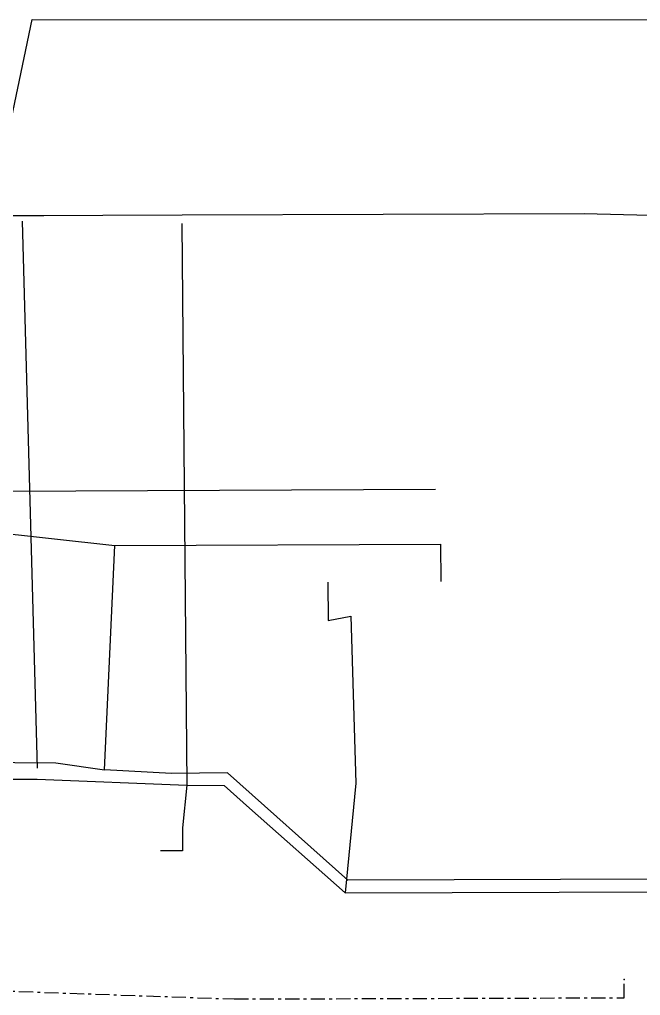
# Model space of a CAD drawing. Header units: metres. Extents: x -529 to 260, y -315 to 217.
# Drawn here: x 195.74 to 219.95, y 93.06 to 131.1 of the extents above; entities that cross this region are included whole.
import ezdxf

# ---------------------------------------------------------------- set-up
doc = ezdxf.new("R2010")
doc.units = ezdxf.units.M
doc.linetypes.add('DISUSED', pattern=[0.9943, 0.55, -0.1666, 0.1111, -0.1666])
for name, color, linetype, true_color in [('KL0004_DAT_Kabelbed', 7, 'Continuous', 0x00ff00), ('KL0004_DAT_Mantelbuis', 7, 'Continuous', 0x00ff00), ('KL0004_DAT_Telecommunicatiekabel', 7, 'Continuous', 0x00ff00), ('KL0004_ELS_Elektriciteitskabel', 7, 'Continuous', 0x960000), ('KL0004_ELS_Kabelbed', 7, 'Continuous', 0x960000), ('KL0004_ELS_Mantelbuis', 7, 'Continuous', 0x960000), ('KL0004_EMS_Elektriciteitskabel', 7, 'Continuous', 0xc80000), ('KL0004_EMS_Kabelbed', 7, 'Continuous', 0xc80000), ('KL0004_EMS_Mantelbuis', 7, 'Continuous', 0xc80000), ('KL0004_GLD_Kabelbed', 7, 'Continuous', 0xffaf3c), ('KL0004_GLD_Mantelbuis', 7, 'Continuous', 0xffaf3c), ('KL0004_GLD_OlieGasChemicalienPijpleiding', 7, 'Continuous', 0xffaf3c), ('KL0004_OVG_Kabelbed', 7, 'Continuous', 0x6f5c10), ('KL0004_OVG_Mantelbuis', 7, 'Continuous', 0x6f5c10), ('KL0004_OVG_Overig', 7, 'Continuous', 0x6f5c10), ('KL1031_ELS_Appurtenance', 7, 'Continuous', 0x960000), ('KL1031_ELS_Elektriciteitskabel', 7, 'Continuous', 0x960000), ('KL1051_DAT_Kabelbed', 7, 'Continuous', 0x00ff00)]:
    doc.layers.add(name, color=color, linetype=linetype, true_color=true_color)

msp = doc.modelspace()

# ---------------------------------------------------------------- linework, layer by layer
at = {"layer": 'KL0004_DAT_Kabelbed', "linetype": 'CONTINUOUS'}
for points in [[(195.848, 123.455), (196.429, 123.46), (196.689, 123.461), (198.986, 123.478), (202.081, 123.488)], [(202.081, 123.488), (217.759, 123.541), (223.904, 123.386), (224.371, 123.374)], [(195.85, 123.238), (196.424, 101.917)], [(194.977, 101.483), (196.427, 101.486)], [(196.427, 101.486), (202.269, 101.248)], [(202.269, 101.248), (203.722, 101.237), (204.711, 100.36)], [(204.711, 100.36), (208.437, 97.057)], [(208.437, 97.057), (229.288, 97.12), (231.089, 97.441)]]:
    msp.add_lwpolyline(points, dxfattribs=at)
at = {"layer": 'KL0004_DAT_Mantelbuis', "linetype": 'CONTINUOUS'}
for points in [[(195.848, 123.455), (196.429, 123.46), (196.689, 123.461), (198.986, 123.478), (202.081, 123.488)], [(202.081, 123.488), (217.759, 123.541), (223.904, 123.386), (224.371, 123.374)], [(195.85, 123.238), (196.424, 101.917)], [(194.977, 101.483), (196.427, 101.486)], [(196.427, 101.486), (202.269, 101.248)], [(202.269, 101.248), (203.722, 101.237), (204.711, 100.36)], [(204.711, 100.36), (208.437, 97.057)], [(208.437, 97.057), (229.288, 97.12), (231.089, 97.441)]]:
    msp.add_lwpolyline(points, dxfattribs=at)
at = {"layer": 'KL0004_DAT_Telecommunicatiekabel', "linetype": 'CONTINUOUS'}
for points in [[(195.848, 123.455), (196.429, 123.46), (196.689, 123.461), (198.986, 123.478), (202.081, 123.488)], [(195.848, 123.455), (196.429, 123.46), (196.689, 123.461), (198.986, 123.478), (202.081, 123.488)], [(195.848, 123.455), (196.429, 123.46), (196.689, 123.461), (198.986, 123.478), (202.081, 123.488)], [(195.848, 123.455), (196.429, 123.46), (196.689, 123.461), (198.986, 123.478), (202.081, 123.488)], [(195.848, 123.455), (196.429, 123.46), (196.689, 123.461), (198.986, 123.478), (202.081, 123.488)], [(195.848, 123.455), (196.429, 123.46), (196.689, 123.461), (198.986, 123.478), (202.081, 123.488)], [(202.081, 123.488), (217.759, 123.541), (223.904, 123.386), (224.371, 123.374)], [(202.081, 123.488), (217.759, 123.541), (223.904, 123.386), (224.371, 123.374)], [(202.081, 123.488), (217.759, 123.541), (223.904, 123.386), (224.371, 123.374)], [(202.081, 123.488), (217.759, 123.541), (223.904, 123.386), (224.371, 123.374)], [(202.081, 123.488), (217.759, 123.541), (223.904, 123.386), (224.371, 123.374)], [(202.081, 123.488), (217.759, 123.541), (223.904, 123.386), (224.371, 123.374)], [(195.85, 123.238), (196.424, 101.917)], [(195.85, 123.238), (196.424, 101.917)], [(195.85, 123.238), (196.424, 101.917)], [(195.85, 123.238), (196.424, 101.917)], [(195.85, 123.238), (196.424, 101.917)], [(195.85, 123.238), (196.424, 101.917)], [(194.977, 101.483), (196.427, 101.486)], [(194.977, 101.483), (196.427, 101.486)], [(194.977, 101.483), (196.427, 101.486)], [(194.977, 101.483), (196.427, 101.486)], [(194.977, 101.483), (196.427, 101.486)], [(194.977, 101.483), (196.427, 101.486)], [(194.977, 101.483), (196.427, 101.486)], [(194.977, 101.483), (196.427, 101.486)], [(194.977, 101.483), (196.427, 101.486)], [(194.977, 101.483), (196.427, 101.486)], [(194.977, 101.483), (196.427, 101.486)], [(194.977, 101.483), (196.427, 101.486)], [(194.977, 101.483), (196.427, 101.486)], [(194.977, 101.483), (196.427, 101.486)], [(194.977, 101.483), (196.427, 101.486)], [(194.977, 101.483), (196.427, 101.486)], [(194.977, 101.483), (196.427, 101.486)], [(194.977, 101.483), (196.427, 101.486)], [(196.427, 101.486), (202.269, 101.248)], [(196.427, 101.486), (202.269, 101.248)], [(196.427, 101.486), (202.269, 101.248)], [(196.427, 101.486), (202.269, 101.248)], [(196.427, 101.486), (202.269, 101.248)], [(196.427, 101.486), (202.269, 101.248)], [(196.427, 101.486), (202.269, 101.248)], [(196.427, 101.486), (202.269, 101.248)], [(196.427, 101.486), (202.269, 101.248)], [(196.427, 101.486), (202.269, 101.248)], [(196.427, 101.486), (202.269, 101.248)], [(196.427, 101.486), (202.269, 101.248)], [(202.269, 101.248), (203.722, 101.237), (204.711, 100.36)], [(202.269, 101.248), (203.722, 101.237), (204.711, 100.36)], [(202.269, 101.248), (203.722, 101.237), (204.711, 100.36)], [(202.269, 101.248), (203.722, 101.237), (204.711, 100.36)], [(202.269, 101.248), (203.722, 101.237), (204.711, 100.36)], [(202.269, 101.248), (203.722, 101.237), (204.711, 100.36)], [(202.269, 101.248), (203.722, 101.237), (204.711, 100.36)], [(202.269, 101.248), (203.722, 101.237), (204.711, 100.36)], [(202.269, 101.248), (203.722, 101.237), (204.711, 100.36)], [(202.269, 101.248), (203.722, 101.237), (204.711, 100.36)], [(202.269, 101.248), (203.722, 101.237), (204.711, 100.36)], [(202.269, 101.248), (203.722, 101.237), (204.711, 100.36)], [(204.711, 100.36), (208.437, 97.057)], [(204.711, 100.36), (208.437, 97.057)], [(204.711, 100.36), (208.437, 97.057)], [(204.711, 100.36), (208.437, 97.057)], [(204.711, 100.36), (208.437, 97.057)], [(204.711, 100.36), (208.437, 97.057)], [(204.711, 100.36), (208.437, 97.057)], [(204.711, 100.36), (208.437, 97.057)], [(204.711, 100.36), (208.437, 97.057)], [(204.711, 100.36), (208.437, 97.057)], [(208.437, 97.057), (229.288, 97.12), (231.089, 97.441)], [(208.437, 97.057), (229.288, 97.12), (231.089, 97.441)], [(208.437, 97.057), (229.288, 97.12), (231.089, 97.441)], [(208.437, 97.057), (229.288, 97.12), (231.089, 97.441)], [(208.437, 97.057), (229.288, 97.12), (231.089, 97.441)], [(208.437, 97.057), (229.288, 97.12), (231.089, 97.441)], [(208.437, 97.057), (229.288, 97.12), (231.089, 97.441)], [(208.437, 97.057), (229.288, 97.12), (231.089, 97.441)], [(208.437, 97.057), (229.288, 97.12), (231.089, 97.441)], [(208.437, 97.057), (229.288, 97.12), (231.089, 97.441)]]:
    msp.add_lwpolyline(points, dxfattribs=at)
at = {"layer": 'KL0004_ELS_Elektriciteitskabel', "linetype": 'CONTINUOUS'}
for points in [[(194.595, 123.457), (195.848, 123.455)], [(194.595, 123.457), (195.848, 123.455)], [(194.595, 123.457), (195.848, 123.455)], [(194.595, 123.457), (195.848, 123.455)], [(194.595, 123.457), (195.848, 123.455)], [(194.595, 123.457), (195.848, 123.455)], [(195.848, 123.455), (196.429, 123.46), (196.689, 123.461), (198.986, 123.478), (202.081, 123.488)], [(195.848, 123.455), (196.429, 123.46), (196.689, 123.461), (198.986, 123.478), (202.081, 123.488)], [(195.848, 123.455), (196.429, 123.46), (196.689, 123.461), (198.986, 123.478), (202.081, 123.488)], [(195.848, 123.455), (196.429, 123.46), (196.689, 123.461), (198.986, 123.478), (202.081, 123.488)], [(195.848, 123.455), (196.429, 123.46), (196.689, 123.461), (198.986, 123.478), (202.081, 123.488)], [(195.848, 123.455), (196.429, 123.46), (196.689, 123.461), (198.986, 123.478), (202.081, 123.488)], [(195.848, 123.455), (196.429, 123.46), (196.689, 123.461), (198.986, 123.478), (202.081, 123.488)], [(195.848, 123.455), (196.429, 123.46), (196.689, 123.461), (198.986, 123.478), (202.081, 123.488)], [(195.848, 123.455), (196.429, 123.46), (196.689, 123.461), (198.986, 123.478), (202.081, 123.488)], [(195.848, 123.455), (196.429, 123.46), (196.689, 123.461), (198.986, 123.478), (202.081, 123.488)], [(195.848, 123.455), (196.429, 123.46), (196.689, 123.461), (198.986, 123.478), (202.081, 123.488)], [(195.848, 123.455), (196.429, 123.46), (196.689, 123.461), (198.986, 123.478), (202.081, 123.488)], [(195.848, 123.455), (196.429, 123.46), (196.689, 123.461), (198.986, 123.478), (202.081, 123.488)], [(195.848, 123.455), (196.429, 123.46), (196.689, 123.461), (198.986, 123.478), (202.081, 123.488)], [(195.848, 123.455), (196.429, 123.46), (196.689, 123.461), (198.986, 123.478), (202.081, 123.488)], [(195.848, 123.455), (196.429, 123.46), (196.689, 123.461), (198.986, 123.478), (202.081, 123.488)], [(195.848, 123.455), (196.429, 123.46), (196.689, 123.461), (198.986, 123.478), (202.081, 123.488)], [(195.848, 123.455), (196.429, 123.46), (196.689, 123.461), (198.986, 123.478), (202.081, 123.488)], [(195.848, 123.455), (196.429, 123.46), (196.689, 123.461), (198.986, 123.478), (202.081, 123.488)], [(195.848, 123.455), (196.429, 123.46), (196.689, 123.461), (198.986, 123.478), (202.081, 123.488)], [(195.848, 123.455), (196.429, 123.46), (196.689, 123.461), (198.986, 123.478), (202.081, 123.488)], [(195.848, 123.455), (196.429, 123.46), (196.689, 123.461), (198.986, 123.478), (202.081, 123.488)], [(195.848, 123.455), (196.429, 123.46), (196.689, 123.461), (198.986, 123.478), (202.081, 123.488)], [(195.848, 123.455), (196.429, 123.46), (196.689, 123.461), (198.986, 123.478), (202.081, 123.488)], [(195.848, 123.455), (196.429, 123.46), (196.689, 123.461), (198.986, 123.478), (202.081, 123.488)], [(195.848, 123.455), (196.429, 123.46), (196.689, 123.461), (198.986, 123.478), (202.081, 123.488)], [(195.848, 123.455), (196.429, 123.46), (196.689, 123.461), (198.986, 123.478), (202.081, 123.488)], [(195.848, 123.455), (196.429, 123.46), (196.689, 123.461), (198.986, 123.478), (202.081, 123.488)], [(195.848, 123.455), (196.429, 123.46), (196.689, 123.461), (198.986, 123.478), (202.081, 123.488)], [(195.848, 123.455), (196.429, 123.46), (196.689, 123.461), (198.986, 123.478), (202.081, 123.488)], [(195.848, 123.455), (196.429, 123.46), (196.689, 123.461), (198.986, 123.478), (202.081, 123.488)], [(195.848, 123.455), (196.429, 123.46), (196.689, 123.461), (198.986, 123.478), (202.081, 123.488)], [(195.848, 123.455), (196.429, 123.46), (196.689, 123.461), (198.986, 123.478), (202.081, 123.488)], [(195.848, 123.455), (196.429, 123.46), (196.689, 123.461), (198.986, 123.478), (202.081, 123.488)], [(195.848, 123.455), (196.429, 123.46), (196.689, 123.461), (198.986, 123.478), (202.081, 123.488)], [(195.848, 123.455), (196.429, 123.46), (196.689, 123.461), (198.986, 123.478), (202.081, 123.488)], [(195.848, 123.455), (196.429, 123.46), (196.689, 123.461), (198.986, 123.478), (202.081, 123.488)], [(195.848, 123.455), (196.429, 123.46), (196.689, 123.461), (198.986, 123.478), (202.081, 123.488)], [(195.848, 123.455), (196.429, 123.46), (196.689, 123.461), (198.986, 123.478), (202.081, 123.488)], [(195.848, 123.455), (196.429, 123.46), (196.689, 123.461), (198.986, 123.478), (202.081, 123.488)], [(195.848, 123.455), (196.429, 123.46), (196.689, 123.461), (198.986, 123.478), (202.081, 123.488)], [(195.848, 123.455), (196.429, 123.46), (196.689, 123.461), (198.986, 123.478), (202.081, 123.488)], [(195.848, 123.455), (196.429, 123.46), (196.689, 123.461), (198.986, 123.478), (202.081, 123.488)], [(195.848, 123.455), (196.429, 123.46), (196.689, 123.461), (198.986, 123.478), (202.081, 123.488)], [(195.848, 123.455), (196.429, 123.46), (196.689, 123.461), (198.986, 123.478), (202.081, 123.488)], [(195.848, 123.455), (196.429, 123.46), (196.689, 123.461), (198.986, 123.478), (202.081, 123.488)], [(195.848, 123.455), (196.429, 123.46), (196.689, 123.461), (198.986, 123.478), (202.081, 123.488)], [(195.848, 123.455), (196.429, 123.46), (196.689, 123.461), (198.986, 123.478), (202.081, 123.488)], [(195.848, 123.455), (196.429, 123.46), (196.689, 123.461), (198.986, 123.478), (202.081, 123.488)], [(195.848, 123.455), (196.429, 123.46), (196.689, 123.461), (198.986, 123.478), (202.081, 123.488)], [(202.081, 123.488), (217.759, 123.541), (223.904, 123.386), (224.371, 123.374)], [(202.081, 123.488), (217.759, 123.541), (223.904, 123.386), (224.371, 123.374)], [(202.081, 123.488), (217.759, 123.541), (223.904, 123.386), (224.371, 123.374)], [(202.081, 123.488), (217.759, 123.541), (223.904, 123.386), (224.371, 123.374)], [(202.081, 123.488), (217.759, 123.541), (223.904, 123.386), (224.371, 123.374)], [(202.081, 123.488), (217.759, 123.541), (223.904, 123.386), (224.371, 123.374)], [(202.081, 123.488), (217.759, 123.541), (223.904, 123.386), (224.371, 123.374)], [(202.081, 123.488), (217.759, 123.541), (223.904, 123.386), (224.371, 123.374)], [(202.081, 123.488), (217.759, 123.541), (223.904, 123.386), (224.371, 123.374)], [(202.081, 123.488), (217.759, 123.541), (223.904, 123.386), (224.371, 123.374)], [(202.081, 123.488), (217.759, 123.541), (223.904, 123.386), (224.371, 123.374)], [(202.081, 123.488), (217.759, 123.541), (223.904, 123.386), (224.371, 123.374)], [(202.081, 123.488), (217.759, 123.541), (223.904, 123.386), (224.371, 123.374)], [(202.081, 123.488), (217.759, 123.541), (223.904, 123.386), (224.371, 123.374)], [(202.081, 123.488), (217.759, 123.541), (223.904, 123.386), (224.371, 123.374)], [(202.081, 123.488), (217.759, 123.541), (223.904, 123.386), (224.371, 123.374)], [(202.081, 123.488), (217.759, 123.541), (223.904, 123.386), (224.371, 123.374)], [(202.081, 123.488), (217.759, 123.541), (223.904, 123.386), (224.371, 123.374)], [(202.081, 123.488), (217.759, 123.541), (223.904, 123.386), (224.371, 123.374)], [(202.081, 123.488), (217.759, 123.541), (223.904, 123.386), (224.371, 123.374)], [(202.081, 123.488), (217.759, 123.541), (223.904, 123.386), (224.371, 123.374)], [(202.081, 123.488), (217.759, 123.541), (223.904, 123.386), (224.371, 123.374)], [(202.081, 123.488), (217.759, 123.541), (223.904, 123.386), (224.371, 123.374)], [(202.081, 123.488), (217.759, 123.541), (223.904, 123.386), (224.371, 123.374)], [(202.081, 123.488), (217.759, 123.541), (223.904, 123.386), (224.371, 123.374)], [(202.081, 123.488), (217.759, 123.541), (223.904, 123.386), (224.371, 123.374)], [(202.081, 123.488), (217.759, 123.541), (223.904, 123.386), (224.371, 123.374)], [(202.081, 123.488), (217.759, 123.541), (223.904, 123.386), (224.371, 123.374)], [(202.081, 123.488), (217.759, 123.541), (223.904, 123.386), (224.371, 123.374)], [(202.081, 123.488), (217.759, 123.541), (223.904, 123.386), (224.371, 123.374)], [(202.081, 123.488), (217.759, 123.541), (223.904, 123.386), (224.371, 123.374)], [(202.081, 123.488), (217.759, 123.541), (223.904, 123.386), (224.371, 123.374)], [(202.081, 123.488), (217.759, 123.541), (223.904, 123.386), (224.371, 123.374)], [(202.081, 123.488), (217.759, 123.541), (223.904, 123.386), (224.371, 123.374)], [(202.081, 123.488), (217.759, 123.541), (223.904, 123.386), (224.371, 123.374)], [(202.081, 123.488), (217.759, 123.541), (223.904, 123.386), (224.371, 123.374)], [(202.081, 123.488), (217.759, 123.541), (223.904, 123.386), (224.371, 123.374)], [(202.081, 123.488), (217.759, 123.541), (223.904, 123.386), (224.371, 123.374)], [(202.081, 123.488), (217.759, 123.541), (223.904, 123.386), (224.371, 123.374)], [(202.081, 123.488), (217.759, 123.541), (223.904, 123.386), (224.371, 123.374)], [(202.081, 123.488), (217.759, 123.541), (223.904, 123.386), (224.371, 123.374)], [(202.081, 123.488), (217.759, 123.541), (223.904, 123.386), (224.371, 123.374)], [(202.081, 123.488), (217.759, 123.541), (223.904, 123.386), (224.371, 123.374)], [(202.081, 123.488), (217.759, 123.541), (223.904, 123.386), (224.371, 123.374)], [(202.081, 123.488), (217.759, 123.541), (223.904, 123.386), (224.371, 123.374)], [(202.081, 123.488), (217.759, 123.541), (223.904, 123.386), (224.371, 123.374)], [(202.081, 123.488), (217.759, 123.541), (223.904, 123.386), (224.371, 123.374)], [(202.081, 123.488), (217.759, 123.541), (223.904, 123.386), (224.371, 123.374)], [(202.081, 123.488), (217.759, 123.541), (223.904, 123.386), (224.371, 123.374)], [(202.081, 123.488), (217.759, 123.541), (223.904, 123.386), (224.371, 123.374)], [(195.85, 123.238), (196.424, 101.917)], [(195.85, 123.238), (196.424, 101.917)], [(195.85, 123.238), (196.424, 101.917)], [(195.85, 123.238), (196.424, 101.917)], [(195.85, 123.238), (196.424, 101.917)], [(195.85, 123.238), (196.424, 101.917)], [(195.85, 123.238), (196.424, 101.917)], [(195.85, 123.238), (196.424, 101.917)], [(195.85, 123.238), (196.424, 101.917)], [(195.85, 123.238), (196.424, 101.917)], [(195.85, 123.238), (196.424, 101.917)], [(195.85, 123.238), (196.424, 101.917)], [(195.85, 123.238), (196.424, 101.917)], [(195.85, 123.238), (196.424, 101.917)], [(195.85, 123.238), (196.424, 101.917)], [(195.85, 123.238), (196.424, 101.917)], [(195.85, 123.238), (196.424, 101.917)], [(195.85, 123.238), (196.424, 101.917)], [(195.85, 123.238), (196.424, 101.917)], [(195.85, 123.238), (196.424, 101.917)], [(195.85, 123.238), (196.424, 101.917)], [(195.85, 123.238), (196.424, 101.917)], [(195.85, 123.238), (196.424, 101.917)], [(195.85, 123.238), (196.424, 101.917)], [(195.85, 123.238), (196.424, 101.917)], [(195.85, 123.238), (196.424, 101.917)], [(195.85, 123.238), (196.424, 101.917)], [(195.85, 123.238), (196.424, 101.917)], [(195.85, 123.238), (196.424, 101.917)], [(195.85, 123.238), (196.424, 101.917)], [(195.85, 123.238), (196.424, 101.917)], [(195.85, 123.238), (196.424, 101.917)], [(195.85, 123.238), (196.424, 101.917)], [(195.85, 123.238), (196.424, 101.917)], [(195.85, 123.238), (196.424, 101.917)], [(195.85, 123.238), (196.424, 101.917)], [(195.85, 123.238), (196.424, 101.917)], [(195.85, 123.238), (196.424, 101.917)], [(195.85, 123.238), (196.424, 101.917)], [(195.85, 123.238), (196.424, 101.917)], [(195.85, 123.238), (196.424, 101.917)], [(195.85, 123.238), (196.424, 101.917)], [(195.85, 123.238), (196.424, 101.917)], [(195.85, 123.238), (196.424, 101.917)], [(186.73, 114.957), (186.75, 111.994), (199.458, 110.591)], [(186.73, 114.957), (186.75, 111.994), (199.458, 110.591)], [(186.73, 114.957), (186.75, 111.994), (199.458, 110.591)], [(186.73, 114.957), (186.75, 111.994), (199.458, 110.591)], [(199.049, 101.849), (199.458, 110.591)], [(199.049, 101.849), (199.458, 110.591)], [(199.049, 101.849), (199.458, 110.591)], [(199.049, 101.849), (199.458, 110.591)], [(199.458, 110.591), (212.159, 110.648), (212.165, 109.187)], [(199.458, 110.591), (212.159, 110.648), (212.165, 109.187)], [(199.458, 110.591), (212.159, 110.648), (212.165, 109.187)], [(199.458, 110.591), (212.159, 110.648), (212.165, 109.187)], [(207.762, 109.167), (207.771, 107.668), (208.666, 107.835)], [(207.762, 109.167), (207.771, 107.668), (208.666, 107.835)], [(207.762, 109.167), (207.771, 107.668), (208.666, 107.835)], [(207.762, 109.167), (207.771, 107.668), (208.666, 107.835)], [(208.666, 107.835), (208.851, 101.337)], [(208.666, 107.835), (208.851, 101.337)], [(208.666, 107.835), (208.851, 101.337)], [(208.666, 107.835), (208.851, 101.337)], [(208.666, 107.835), (208.851, 101.337)], [(208.666, 107.835), (208.851, 101.337)], [(208.666, 107.835), (208.851, 101.337)], [(208.666, 107.835), (208.851, 101.337)], [(189.18, 102.192), (197.152, 102.13)], [(189.18, 102.192), (197.152, 102.13)], [(189.18, 102.192), (197.152, 102.13)], [(189.18, 102.192), (197.152, 102.13)], [(197.152, 102.13), (199.049, 101.849)], [(197.152, 102.13), (199.049, 101.849)], [(229.285, 97.612), (208.539, 97.545), (203.849, 101.731), (201.673, 101.715), (199.049, 101.849)], [(229.285, 97.612), (208.539, 97.545), (203.849, 101.731), (201.673, 101.715), (199.049, 101.849)], [(194.977, 101.483), (196.427, 101.486)], [(194.977, 101.483), (196.427, 101.486)], [(194.977, 101.483), (196.427, 101.486)], [(194.977, 101.483), (196.427, 101.486)], [(194.977, 101.483), (196.427, 101.486)], [(194.977, 101.483), (196.427, 101.486)], [(194.977, 101.483), (196.427, 101.486)], [(194.977, 101.483), (196.427, 101.486)], [(194.977, 101.483), (196.427, 101.486)], [(194.977, 101.483), (196.427, 101.486)], [(194.977, 101.483), (196.427, 101.486)], [(194.977, 101.483), (196.427, 101.486)], [(194.977, 101.483), (196.427, 101.486)], [(194.977, 101.483), (196.427, 101.486)], [(194.977, 101.483), (196.427, 101.486)], [(194.977, 101.483), (196.427, 101.486)], [(194.977, 101.483), (196.427, 101.486)], [(194.977, 101.483), (196.427, 101.486)], [(194.977, 101.483), (196.427, 101.486)], [(194.977, 101.483), (196.427, 101.486)], [(194.977, 101.483), (196.427, 101.486)], [(194.977, 101.483), (196.427, 101.486)], [(194.977, 101.483), (196.427, 101.486)], [(194.977, 101.483), (196.427, 101.486)], [(194.977, 101.483), (196.427, 101.486)], [(194.977, 101.483), (196.427, 101.486)], [(194.977, 101.483), (196.427, 101.486)], [(194.977, 101.483), (196.427, 101.486)], [(194.977, 101.483), (196.427, 101.486)], [(194.977, 101.483), (196.427, 101.486)], [(194.977, 101.483), (196.427, 101.486)], [(194.977, 101.483), (196.427, 101.486)], [(194.977, 101.483), (196.427, 101.486)], [(194.977, 101.483), (196.427, 101.486)], [(194.977, 101.483), (196.427, 101.486)], [(194.977, 101.483), (196.427, 101.486)], [(194.977, 101.483), (196.427, 101.486)], [(194.977, 101.483), (196.427, 101.486)], [(194.977, 101.483), (196.427, 101.486)], [(194.977, 101.483), (196.427, 101.486)], [(194.977, 101.483), (196.427, 101.486)], [(194.977, 101.483), (196.427, 101.486)], [(194.977, 101.483), (196.427, 101.486)], [(194.977, 101.483), (196.427, 101.486)], [(194.977, 101.483), (196.427, 101.486)], [(194.977, 101.483), (196.427, 101.486)], [(194.977, 101.483), (196.427, 101.486)], [(194.977, 101.483), (196.427, 101.486)], [(194.977, 101.483), (196.427, 101.486)], [(194.977, 101.483), (196.427, 101.486)], [(194.977, 101.483), (196.427, 101.486)], [(194.977, 101.483), (196.427, 101.486)], [(194.977, 101.483), (196.427, 101.486)], [(194.977, 101.483), (196.427, 101.486)], [(194.977, 101.483), (196.427, 101.486)], [(194.977, 101.483), (196.427, 101.486)], [(194.977, 101.483), (196.427, 101.486)], [(194.977, 101.483), (196.427, 101.486)], [(194.977, 101.483), (196.427, 101.486)], [(194.977, 101.483), (196.427, 101.486)], [(194.977, 101.483), (196.427, 101.486)], [(194.977, 101.483), (196.427, 101.486)], [(194.977, 101.483), (196.427, 101.486)], [(194.977, 101.483), (196.427, 101.486)], [(194.977, 101.483), (196.427, 101.486)], [(194.977, 101.483), (196.427, 101.486)], [(194.977, 101.483), (196.427, 101.486)], [(194.977, 101.483), (196.427, 101.486)], [(194.977, 101.483), (196.427, 101.486)], [(194.977, 101.483), (196.427, 101.486)], [(194.977, 101.483), (196.427, 101.486)], [(194.977, 101.483), (196.427, 101.486)], [(194.977, 101.483), (196.427, 101.486)], [(194.977, 101.483), (196.427, 101.486)], [(194.977, 101.483), (196.427, 101.486)], [(194.977, 101.483), (196.427, 101.486)], [(194.977, 101.483), (196.427, 101.486)], [(194.977, 101.483), (196.427, 101.486)], [(194.977, 101.483), (196.427, 101.486)], [(194.977, 101.483), (196.427, 101.486)], [(194.977, 101.483), (196.427, 101.486)], [(194.977, 101.483), (196.427, 101.486)], [(194.977, 101.483), (196.427, 101.486)], [(194.977, 101.483), (196.427, 101.486)], [(194.977, 101.483), (196.427, 101.486)], [(194.977, 101.483), (196.427, 101.486)], [(194.977, 101.483), (196.427, 101.486)], [(194.977, 101.483), (196.427, 101.486)], [(194.977, 101.483), (196.427, 101.486)], [(194.977, 101.483), (196.427, 101.486)], [(194.977, 101.483), (196.427, 101.486)], [(194.977, 101.483), (196.427, 101.486)], [(194.977, 101.483), (196.427, 101.486)], [(194.977, 101.483), (196.427, 101.486)], [(194.977, 101.483), (196.427, 101.486)], [(194.977, 101.483), (196.427, 101.486)], [(194.977, 101.483), (196.427, 101.486)], [(194.977, 101.483), (196.427, 101.486)], [(194.977, 101.483), (196.427, 101.486)], [(194.977, 101.483), (196.427, 101.486)], [(194.977, 101.483), (196.427, 101.486)], [(194.977, 101.483), (196.427, 101.486)], [(194.977, 101.483), (196.427, 101.486)], [(194.977, 101.483), (196.427, 101.486)], [(194.977, 101.483), (196.427, 101.486)], [(194.977, 101.483), (196.427, 101.486)], [(194.977, 101.483), (196.427, 101.486)], [(194.977, 101.483), (196.427, 101.486)], [(194.977, 101.483), (196.427, 101.486)], [(194.977, 101.483), (196.427, 101.486)], [(194.977, 101.483), (196.427, 101.486)], [(194.977, 101.483), (196.427, 101.486)], [(194.977, 101.483), (196.427, 101.486)], [(194.977, 101.483), (196.427, 101.486)], [(194.977, 101.483), (196.427, 101.486)], [(194.977, 101.483), (196.427, 101.486)], [(194.977, 101.483), (196.427, 101.486)], [(194.977, 101.483), (196.427, 101.486)], [(194.977, 101.483), (196.427, 101.486)], [(194.977, 101.483), (196.427, 101.486)], [(194.977, 101.483), (196.427, 101.486)], [(194.977, 101.483), (196.427, 101.486)], [(194.977, 101.483), (196.427, 101.486)], [(194.977, 101.483), (196.427, 101.486)], [(196.427, 101.486), (202.269, 101.248)], [(196.427, 101.486), (202.269, 101.248)], [(196.427, 101.486), (202.269, 101.248)], [(196.427, 101.486), (202.269, 101.248)], [(196.427, 101.486), (202.269, 101.248)], [(196.427, 101.486), (202.269, 101.248)], [(196.427, 101.486), (202.269, 101.248)], [(196.427, 101.486), (202.269, 101.248)], [(196.427, 101.486), (202.269, 101.248)], [(196.427, 101.486), (202.269, 101.248)], [(196.427, 101.486), (202.269, 101.248)], [(196.427, 101.486), (202.269, 101.248)], [(196.427, 101.486), (202.269, 101.248)], [(196.427, 101.486), (202.269, 101.248)], [(196.427, 101.486), (202.269, 101.248)], [(196.427, 101.486), (202.269, 101.248)], [(196.427, 101.486), (202.269, 101.248)], [(196.427, 101.486), (202.269, 101.248)], [(196.427, 101.486), (202.269, 101.248)], [(196.427, 101.486), (202.269, 101.248)], [(196.427, 101.486), (202.269, 101.248)], [(196.427, 101.486), (202.269, 101.248)], [(196.427, 101.486), (202.269, 101.248)], [(196.427, 101.486), (202.269, 101.248)], [(196.427, 101.486), (202.269, 101.248)], [(196.427, 101.486), (202.269, 101.248)], [(196.427, 101.486), (202.269, 101.248)], [(196.427, 101.486), (202.269, 101.248)], [(196.427, 101.486), (202.269, 101.248)], [(196.427, 101.486), (202.269, 101.248)], [(196.427, 101.486), (202.269, 101.248)], [(196.427, 101.486), (202.269, 101.248)], [(196.427, 101.486), (202.269, 101.248)], [(196.427, 101.486), (202.269, 101.248)], [(196.427, 101.486), (202.269, 101.248)], [(196.427, 101.486), (202.269, 101.248)], [(196.427, 101.486), (202.269, 101.248)], [(196.427, 101.486), (202.269, 101.248)], [(196.427, 101.486), (202.269, 101.248)], [(196.427, 101.486), (202.269, 101.248)], [(196.427, 101.486), (202.269, 101.248)], [(196.427, 101.486), (202.269, 101.248)], [(196.427, 101.486), (202.269, 101.248)], [(196.427, 101.486), (202.269, 101.248)], [(196.427, 101.486), (202.269, 101.248)], [(196.427, 101.486), (202.269, 101.248)], [(196.427, 101.486), (202.269, 101.248)], [(196.427, 101.486), (202.269, 101.248)], [(196.427, 101.486), (202.269, 101.248)], [(196.427, 101.486), (202.269, 101.248)], [(196.427, 101.486), (202.269, 101.248)], [(196.427, 101.486), (202.269, 101.248)], [(196.427, 101.486), (202.269, 101.248)], [(196.427, 101.486), (202.269, 101.248)], [(196.427, 101.486), (202.269, 101.248)], [(196.427, 101.486), (202.269, 101.248)], [(196.427, 101.486), (202.269, 101.248)], [(196.427, 101.486), (202.269, 101.248)], [(196.427, 101.486), (202.269, 101.248)], [(196.427, 101.486), (202.269, 101.248)], [(196.427, 101.486), (202.269, 101.248)], [(196.427, 101.486), (202.269, 101.248)], [(196.427, 101.486), (202.269, 101.248)], [(196.427, 101.486), (202.269, 101.248)], [(196.427, 101.486), (202.269, 101.248)], [(196.427, 101.486), (202.269, 101.248)], [(196.427, 101.486), (202.269, 101.248)], [(196.427, 101.486), (202.269, 101.248)], [(196.427, 101.486), (202.269, 101.248)], [(196.427, 101.486), (202.269, 101.248)], [(196.427, 101.486), (202.269, 101.248)], [(196.427, 101.486), (202.269, 101.248)], [(196.427, 101.486), (202.269, 101.248)], [(196.427, 101.486), (202.269, 101.248)], [(196.427, 101.486), (202.269, 101.248)], [(196.427, 101.486), (202.269, 101.248)], [(196.427, 101.486), (202.269, 101.248)], [(196.427, 101.486), (202.269, 101.248)], [(196.427, 101.486), (202.269, 101.248)], [(196.427, 101.486), (202.269, 101.248)], [(202.269, 101.248), (202.097, 99.593)], [(202.269, 101.248), (202.097, 99.593)], [(202.269, 101.248), (202.097, 99.593)], [(202.269, 101.248), (202.097, 99.593)], [(202.269, 101.248), (202.097, 99.593)], [(202.269, 101.248), (202.097, 99.593)], [(202.269, 101.248), (203.722, 101.237), (204.711, 100.36)], [(202.269, 101.248), (203.722, 101.237), (204.711, 100.36)], [(202.269, 101.248), (203.722, 101.237), (204.711, 100.36)], [(202.269, 101.248), (203.722, 101.237), (204.711, 100.36)], [(202.269, 101.248), (203.722, 101.237), (204.711, 100.36)], [(202.269, 101.248), (203.722, 101.237), (204.711, 100.36)], [(202.269, 101.248), (203.722, 101.237), (204.711, 100.36)], [(202.269, 101.248), (203.722, 101.237), (204.711, 100.36)], [(202.269, 101.248), (203.722, 101.237), (204.711, 100.36)], [(202.269, 101.248), (203.722, 101.237), (204.711, 100.36)], [(202.269, 101.248), (203.722, 101.237), (204.711, 100.36)], [(202.269, 101.248), (203.722, 101.237), (204.711, 100.36)], [(202.269, 101.248), (203.722, 101.237), (204.711, 100.36)], [(202.269, 101.248), (203.722, 101.237), (204.711, 100.36)], [(202.269, 101.248), (203.722, 101.237), (204.711, 100.36)], [(202.269, 101.248), (203.722, 101.237), (204.711, 100.36)], [(202.269, 101.248), (203.722, 101.237), (204.711, 100.36)], [(202.269, 101.248), (203.722, 101.237), (204.711, 100.36)], [(202.269, 101.248), (203.722, 101.237), (204.711, 100.36)], [(202.269, 101.248), (203.722, 101.237), (204.711, 100.36)], [(202.269, 101.248), (203.722, 101.237), (204.711, 100.36)], [(202.269, 101.248), (203.722, 101.237), (204.711, 100.36)], [(202.269, 101.248), (203.722, 101.237), (204.711, 100.36)], [(202.269, 101.248), (203.722, 101.237), (204.711, 100.36)], [(202.269, 101.248), (203.722, 101.237), (204.711, 100.36)], [(202.269, 101.248), (203.722, 101.237), (204.711, 100.36)], [(202.269, 101.248), (203.722, 101.237), (204.711, 100.36)], [(202.269, 101.248), (203.722, 101.237), (204.711, 100.36)], [(202.269, 101.248), (203.722, 101.237), (204.711, 100.36)], [(202.269, 101.248), (203.722, 101.237), (204.711, 100.36)], [(202.269, 101.248), (203.722, 101.237), (204.711, 100.36)], [(202.269, 101.248), (203.722, 101.237), (204.711, 100.36)], [(202.269, 101.248), (203.722, 101.237), (204.711, 100.36)], [(202.269, 101.248), (203.722, 101.237), (204.711, 100.36)], [(202.269, 101.248), (203.722, 101.237), (204.711, 100.36)], [(202.269, 101.248), (203.722, 101.237), (204.711, 100.36)], [(202.269, 101.248), (203.722, 101.237), (204.711, 100.36)], [(202.269, 101.248), (203.722, 101.237), (204.711, 100.36)], [(202.269, 101.248), (203.722, 101.237), (204.711, 100.36)], [(202.269, 101.248), (203.722, 101.237), (204.711, 100.36)], [(202.269, 101.248), (203.722, 101.237), (204.711, 100.36)], [(202.269, 101.248), (203.722, 101.237), (204.711, 100.36)], [(202.269, 101.248), (203.722, 101.237), (204.711, 100.36)], [(202.269, 101.248), (203.722, 101.237), (204.711, 100.36)], [(202.269, 101.248), (203.722, 101.237), (204.711, 100.36)], [(202.269, 101.248), (203.722, 101.237), (204.711, 100.36)], [(202.269, 101.248), (203.722, 101.237), (204.711, 100.36)], [(202.269, 101.248), (203.722, 101.237), (204.711, 100.36)], [(202.269, 101.248), (203.722, 101.237), (204.711, 100.36)], [(202.269, 101.248), (203.722, 101.237), (204.711, 100.36)], [(202.269, 101.248), (203.722, 101.237), (204.711, 100.36)], [(202.269, 101.248), (203.722, 101.237), (204.711, 100.36)], [(202.269, 101.248), (203.722, 101.237), (204.711, 100.36)], [(202.269, 101.248), (203.722, 101.237), (204.711, 100.36)], [(202.269, 101.248), (203.722, 101.237), (204.711, 100.36)], [(202.269, 101.248), (203.722, 101.237), (204.711, 100.36)], [(202.269, 101.248), (203.722, 101.237), (204.711, 100.36)], [(202.269, 101.248), (203.722, 101.237), (204.711, 100.36)], [(202.269, 101.248), (203.722, 101.237), (204.711, 100.36)], [(202.269, 101.248), (203.722, 101.237), (204.711, 100.36)], [(202.269, 101.248), (203.722, 101.237), (204.711, 100.36)], [(202.269, 101.248), (203.722, 101.237), (204.711, 100.36)], [(202.269, 101.248), (203.722, 101.237), (204.711, 100.36)], [(202.269, 101.248), (203.722, 101.237), (204.711, 100.36)], [(202.269, 101.248), (203.722, 101.237), (204.711, 100.36)], [(202.269, 101.248), (203.722, 101.237), (204.711, 100.36)], [(202.269, 101.248), (203.722, 101.237), (204.711, 100.36)], [(202.269, 101.248), (203.722, 101.237), (204.711, 100.36)], [(202.269, 101.248), (203.722, 101.237), (204.711, 100.36)], [(202.269, 101.248), (203.722, 101.237), (204.711, 100.36)], [(202.269, 101.248), (203.722, 101.237), (204.711, 100.36)], [(202.269, 101.248), (203.722, 101.237), (204.711, 100.36)], [(202.269, 101.248), (203.722, 101.237), (204.711, 100.36)], [(202.269, 101.248), (203.722, 101.237), (204.711, 100.36)], [(202.269, 101.248), (203.722, 101.237), (204.711, 100.36)], [(202.269, 101.248), (203.722, 101.237), (204.711, 100.36)], [(202.269, 101.248), (203.722, 101.237), (204.711, 100.36)], [(202.269, 101.248), (203.722, 101.237), (204.711, 100.36)], [(208.851, 101.337), (208.437, 97.057)], [(208.851, 101.337), (208.437, 97.057)], [(208.851, 101.337), (208.437, 97.057)], [(208.851, 101.337), (208.437, 97.057)], [(204.711, 100.36), (208.437, 97.057)], [(204.711, 100.36), (208.437, 97.057)], [(204.711, 100.36), (208.437, 97.057)], [(204.711, 100.36), (208.437, 97.057)], [(204.711, 100.36), (208.437, 97.057)], [(204.711, 100.36), (208.437, 97.057)], [(204.711, 100.36), (208.437, 97.057)], [(204.711, 100.36), (208.437, 97.057)], [(204.711, 100.36), (208.437, 97.057)], [(204.711, 100.36), (208.437, 97.057)], [(204.711, 100.36), (208.437, 97.057)], [(204.711, 100.36), (208.437, 97.057)], [(204.711, 100.36), (208.437, 97.057)], [(204.711, 100.36), (208.437, 97.057)], [(204.711, 100.36), (208.437, 97.057)], [(204.711, 100.36), (208.437, 97.057)], [(204.711, 100.36), (208.437, 97.057)], [(204.711, 100.36), (208.437, 97.057)], [(204.711, 100.36), (208.437, 97.057)], [(204.711, 100.36), (208.437, 97.057)], [(204.711, 100.36), (208.437, 97.057)], [(204.711, 100.36), (208.437, 97.057)], [(204.711, 100.36), (208.437, 97.057)], [(204.711, 100.36), (208.437, 97.057)], [(204.711, 100.36), (208.437, 97.057)], [(204.711, 100.36), (208.437, 97.057)], [(204.711, 100.36), (208.437, 97.057)], [(204.711, 100.36), (208.437, 97.057)], [(204.711, 100.36), (208.437, 97.057)], [(204.711, 100.36), (208.437, 97.057)], [(204.711, 100.36), (208.437, 97.057)], [(204.711, 100.36), (208.437, 97.057)], [(204.711, 100.36), (208.437, 97.057)], [(204.711, 100.36), (208.437, 97.057)], [(204.711, 100.36), (208.437, 97.057)], [(204.711, 100.36), (208.437, 97.057)], [(204.711, 100.36), (208.437, 97.057)], [(204.711, 100.36), (208.437, 97.057)], [(204.711, 100.36), (208.437, 97.057)], [(204.711, 100.36), (208.437, 97.057)], [(204.711, 100.36), (208.437, 97.057)], [(204.711, 100.36), (208.437, 97.057)], [(204.711, 100.36), (208.437, 97.057)], [(204.711, 100.36), (208.437, 97.057)], [(204.711, 100.36), (208.437, 97.057)], [(204.711, 100.36), (208.437, 97.057)], [(204.711, 100.36), (208.437, 97.057)], [(204.711, 100.36), (208.437, 97.057)], [(204.711, 100.36), (208.437, 97.057)], [(204.711, 100.36), (208.437, 97.057)], [(204.711, 100.36), (208.437, 97.057)], [(204.711, 100.36), (208.437, 97.057)], [(204.711, 100.36), (208.437, 97.057)], [(204.711, 100.36), (208.437, 97.057)], [(204.711, 100.36), (208.437, 97.057)], [(204.711, 100.36), (208.437, 97.057)], [(204.711, 100.36), (208.437, 97.057)], [(204.711, 100.36), (208.437, 97.057)], [(204.711, 100.36), (208.437, 97.057)], [(204.711, 100.36), (208.437, 97.057)], [(204.711, 100.36), (208.437, 97.057)], [(204.711, 100.36), (208.437, 97.057)], [(204.711, 100.36), (208.437, 97.057)], [(204.711, 100.36), (208.437, 97.057)], [(204.711, 100.36), (208.437, 97.057)], [(204.711, 100.36), (208.437, 97.057)], [(204.711, 100.36), (208.437, 97.057)], [(204.711, 100.36), (208.437, 97.057)], [(204.711, 100.36), (208.437, 97.057)], [(204.711, 100.36), (208.437, 97.057)], [(204.711, 100.36), (208.437, 97.057)], [(204.711, 100.36), (208.437, 97.057)], [(204.711, 100.36), (208.437, 97.057)], [(204.711, 100.36), (208.437, 97.057)], [(204.711, 100.36), (208.437, 97.057)], [(204.711, 100.36), (208.437, 97.057)], [(204.711, 100.36), (208.437, 97.057)], [(204.711, 100.36), (208.437, 97.057)], [(202.097, 99.593), (202.102, 98.698), (201.242, 98.692)], [(202.097, 99.593), (202.102, 98.698), (201.242, 98.692)], [(202.097, 99.593), (202.102, 98.698), (201.242, 98.692)], [(208.437, 97.057), (229.288, 97.12), (231.089, 97.441)], [(208.437, 97.057), (229.288, 97.12), (231.089, 97.441)], [(208.437, 97.057), (229.288, 97.12), (231.089, 97.441)], [(208.437, 97.057), (229.288, 97.12), (231.089, 97.441)], [(208.437, 97.057), (229.288, 97.12), (231.089, 97.441)], [(208.437, 97.057), (229.288, 97.12), (231.089, 97.441)], [(208.437, 97.057), (229.288, 97.12), (231.089, 97.441)], [(208.437, 97.057), (229.288, 97.12), (231.089, 97.441)], [(208.437, 97.057), (229.288, 97.12), (231.089, 97.441)], [(208.437, 97.057), (229.288, 97.12), (231.089, 97.441)], [(208.437, 97.057), (229.288, 97.12), (231.089, 97.441)], [(208.437, 97.057), (229.288, 97.12), (231.089, 97.441)], [(208.437, 97.057), (229.288, 97.12), (231.089, 97.441)], [(208.437, 97.057), (229.288, 97.12), (231.089, 97.441)], [(208.437, 97.057), (229.288, 97.12), (231.089, 97.441)], [(208.437, 97.057), (229.288, 97.12), (231.089, 97.441)], [(208.437, 97.057), (229.288, 97.12), (231.089, 97.441)], [(208.437, 97.057), (229.288, 97.12), (231.089, 97.441)], [(208.437, 97.057), (229.288, 97.12), (231.089, 97.441)], [(208.437, 97.057), (229.288, 97.12), (231.089, 97.441)], [(208.437, 97.057), (229.288, 97.12), (231.089, 97.441)], [(208.437, 97.057), (229.288, 97.12), (231.089, 97.441)], [(208.437, 97.057), (229.288, 97.12), (231.089, 97.441)], [(208.437, 97.057), (229.288, 97.12), (231.089, 97.441)], [(208.437, 97.057), (229.288, 97.12), (231.089, 97.441)], [(208.437, 97.057), (229.288, 97.12), (231.089, 97.441)], [(208.437, 97.057), (229.288, 97.12), (231.089, 97.441)], [(208.437, 97.057), (229.288, 97.12), (231.089, 97.441)], [(208.437, 97.057), (229.288, 97.12), (231.089, 97.441)], [(208.437, 97.057), (229.288, 97.12), (231.089, 97.441)], [(208.437, 97.057), (229.288, 97.12), (231.089, 97.441)], [(208.437, 97.057), (229.288, 97.12), (231.089, 97.441)], [(208.437, 97.057), (229.288, 97.12), (231.089, 97.441)], [(208.437, 97.057), (229.288, 97.12), (231.089, 97.441)], [(208.437, 97.057), (229.288, 97.12), (231.089, 97.441)], [(208.437, 97.057), (229.288, 97.12), (231.089, 97.441)], [(208.437, 97.057), (229.288, 97.12), (231.089, 97.441)], [(208.437, 97.057), (229.288, 97.12), (231.089, 97.441)], [(208.437, 97.057), (229.288, 97.12), (231.089, 97.441)], [(208.437, 97.057), (229.288, 97.12), (231.089, 97.441)], [(208.437, 97.057), (229.288, 97.12), (231.089, 97.441)], [(208.437, 97.057), (229.288, 97.12), (231.089, 97.441)], [(208.437, 97.057), (229.288, 97.12), (231.089, 97.441)], [(208.437, 97.057), (229.288, 97.12), (231.089, 97.441)], [(208.437, 97.057), (229.288, 97.12), (231.089, 97.441)], [(208.437, 97.057), (229.288, 97.12), (231.089, 97.441)], [(208.437, 97.057), (229.288, 97.12), (231.089, 97.441)], [(208.437, 97.057), (229.288, 97.12), (231.089, 97.441)], [(208.437, 97.057), (229.288, 97.12), (231.089, 97.441)], [(208.437, 97.057), (229.288, 97.12), (231.089, 97.441)], [(208.437, 97.057), (229.288, 97.12), (231.089, 97.441)], [(208.437, 97.057), (229.288, 97.12), (231.089, 97.441)], [(208.437, 97.057), (229.288, 97.12), (231.089, 97.441)], [(208.437, 97.057), (229.288, 97.12), (231.089, 97.441)], [(208.437, 97.057), (229.288, 97.12), (231.089, 97.441)], [(208.437, 97.057), (229.288, 97.12), (231.089, 97.441)], [(208.437, 97.057), (229.288, 97.12), (231.089, 97.441)], [(208.437, 97.057), (229.288, 97.12), (231.089, 97.441)], [(208.437, 97.057), (229.288, 97.12), (231.089, 97.441)], [(208.437, 97.057), (229.288, 97.12), (231.089, 97.441)], [(208.437, 97.057), (229.288, 97.12), (231.089, 97.441)], [(208.437, 97.057), (229.288, 97.12), (231.089, 97.441)], [(208.437, 97.057), (229.288, 97.12), (231.089, 97.441)], [(208.437, 97.057), (229.288, 97.12), (231.089, 97.441)], [(208.437, 97.057), (229.288, 97.12), (231.089, 97.441)], [(208.437, 97.057), (229.288, 97.12), (231.089, 97.441)], [(208.437, 97.057), (229.288, 97.12), (231.089, 97.441)], [(208.437, 97.057), (229.288, 97.12), (231.089, 97.441)], [(208.437, 97.057), (229.288, 97.12), (231.089, 97.441)], [(208.437, 97.057), (229.288, 97.12), (231.089, 97.441)], [(208.437, 97.057), (229.288, 97.12), (231.089, 97.441)], [(208.437, 97.057), (229.288, 97.12), (231.089, 97.441)], [(208.437, 97.057), (229.288, 97.12), (231.089, 97.441)], [(208.437, 97.057), (229.288, 97.12), (231.089, 97.441)], [(208.437, 97.057), (229.288, 97.12), (231.089, 97.441)], [(208.437, 97.057), (229.288, 97.12), (231.089, 97.441)], [(208.437, 97.057), (229.288, 97.12), (231.089, 97.441)], [(208.437, 97.057), (229.288, 97.12), (231.089, 97.441)]]:
    msp.add_lwpolyline(points, dxfattribs=at)
at = {"layer": 'KL0004_ELS_Kabelbed', "linetype": 'CONTINUOUS'}
for points in [[(194.595, 123.457), (195.848, 123.455)], [(195.848, 123.455), (196.429, 123.46), (196.689, 123.461), (198.986, 123.478), (202.081, 123.488)], [(202.081, 123.488), (217.759, 123.541), (223.904, 123.386), (224.371, 123.374)], [(195.85, 123.238), (196.424, 101.917)], [(186.73, 114.957), (186.75, 111.994), (199.458, 110.591)], [(199.049, 101.849), (199.458, 110.591)], [(199.458, 110.591), (212.159, 110.648), (212.165, 109.187)], [(207.762, 109.167), (207.771, 107.668), (208.666, 107.835)], [(208.666, 107.835), (208.851, 101.337)], [(189.18, 102.192), (197.152, 102.13)], [(197.152, 102.13), (199.049, 101.849)], [(229.285, 97.612), (208.539, 97.545), (203.849, 101.731), (201.673, 101.715), (199.049, 101.849)], [(194.977, 101.483), (196.427, 101.486)], [(196.427, 101.486), (202.269, 101.248)], [(202.269, 101.248), (202.097, 99.593)], [(202.269, 101.248), (203.722, 101.237), (204.711, 100.36)], [(208.851, 101.337), (208.437, 97.057)], [(204.711, 100.36), (208.437, 97.057)], [(202.097, 99.593), (202.102, 98.698), (201.242, 98.692)], [(208.437, 97.057), (229.288, 97.12), (231.089, 97.441)]]:
    msp.add_lwpolyline(points, dxfattribs=at)
at = {"layer": 'KL0004_ELS_Mantelbuis', "linetype": 'CONTINUOUS'}
for points in [[(194.595, 123.457), (195.848, 123.455)], [(195.848, 123.455), (196.429, 123.46), (196.689, 123.461), (198.986, 123.478), (202.081, 123.488)], [(202.081, 123.488), (217.759, 123.541), (223.904, 123.386), (224.371, 123.374)], [(195.85, 123.238), (196.424, 101.917)], [(186.73, 114.957), (186.75, 111.994), (199.458, 110.591)], [(199.049, 101.849), (199.458, 110.591)], [(199.458, 110.591), (212.159, 110.648), (212.165, 109.187)], [(208.666, 107.835), (208.851, 101.337)], [(189.18, 102.192), (197.152, 102.13)], [(197.152, 102.13), (199.049, 101.849)], [(229.285, 97.612), (208.539, 97.545), (203.849, 101.731), (201.673, 101.715), (199.049, 101.849)], [(194.977, 101.483), (196.427, 101.486)], [(196.427, 101.486), (202.269, 101.248)], [(202.269, 101.248), (202.097, 99.593)], [(202.269, 101.248), (203.722, 101.237), (204.711, 100.36)], [(204.711, 100.36), (208.437, 97.057)], [(208.437, 97.057), (229.288, 97.12), (231.089, 97.441)]]:
    msp.add_lwpolyline(points, dxfattribs=at)
at = {"layer": 'KL0004_EMS_Elektriciteitskabel', "linetype": 'CONTINUOUS'}
for points in [[(194.595, 123.457), (195.848, 123.455)], [(194.595, 123.457), (195.848, 123.455)], [(195.848, 123.455), (196.429, 123.46), (196.689, 123.461), (198.986, 123.478), (202.081, 123.488)], [(195.848, 123.455), (196.429, 123.46), (196.689, 123.461), (198.986, 123.478), (202.081, 123.488)], [(202.081, 123.488), (217.759, 123.541), (223.904, 123.386), (224.371, 123.374)], [(202.081, 123.488), (217.759, 123.541), (223.904, 123.386), (224.371, 123.374)], [(202.075, 123.145), (202.269, 101.248)], [(202.075, 123.145), (202.269, 101.248)], [(202.075, 123.145), (202.269, 101.248)], [(202.075, 123.145), (202.269, 101.248)], [(194.977, 101.483), (196.427, 101.486)], [(194.977, 101.483), (196.427, 101.486)], [(196.427, 101.486), (202.269, 101.248)], [(196.427, 101.486), (202.269, 101.248)], [(202.269, 101.248), (202.097, 99.593)], [(202.269, 101.248), (202.097, 99.593)], [(202.269, 101.248), (202.097, 99.593)], [(202.269, 101.248), (202.097, 99.593)], [(202.269, 101.248), (202.097, 99.593)], [(202.269, 101.248), (202.097, 99.593)], [(202.269, 101.248), (202.097, 99.593)], [(202.269, 101.248), (202.097, 99.593)], [(202.269, 101.248), (203.722, 101.237), (204.711, 100.36)], [(202.269, 101.248), (203.722, 101.237), (204.711, 100.36)], [(204.711, 100.36), (208.437, 97.057)], [(204.711, 100.36), (208.437, 97.057)], [(202.097, 99.593), (202.102, 98.698), (201.242, 98.692)], [(202.097, 99.593), (202.102, 98.698), (201.242, 98.692)], [(202.097, 99.593), (202.102, 98.698), (201.242, 98.692)], [(202.097, 99.593), (202.102, 98.698), (201.242, 98.692)], [(208.437, 97.057), (229.288, 97.12), (231.089, 97.441)], [(208.437, 97.057), (229.288, 97.12), (231.089, 97.441)]]:
    msp.add_lwpolyline(points, dxfattribs=at)
at = {"layer": 'KL0004_EMS_Kabelbed', "linetype": 'CONTINUOUS'}
for points in [[(194.595, 123.457), (195.848, 123.455)], [(195.848, 123.455), (196.429, 123.46), (196.689, 123.461), (198.986, 123.478), (202.081, 123.488)], [(202.081, 123.488), (217.759, 123.541), (223.904, 123.386), (224.371, 123.374)], [(202.075, 123.145), (202.269, 101.248)], [(194.977, 101.483), (196.427, 101.486)], [(196.427, 101.486), (202.269, 101.248)], [(202.269, 101.248), (202.097, 99.593)], [(202.269, 101.248), (203.722, 101.237), (204.711, 100.36)], [(204.711, 100.36), (208.437, 97.057)], [(202.097, 99.593), (202.102, 98.698), (201.242, 98.692)], [(208.437, 97.057), (229.288, 97.12), (231.089, 97.441)]]:
    msp.add_lwpolyline(points, dxfattribs=at)
at = {"layer": 'KL0004_EMS_Mantelbuis', "linetype": 'CONTINUOUS'}
for points in [[(194.595, 123.457), (195.848, 123.455)], [(195.848, 123.455), (196.429, 123.46), (196.689, 123.461), (198.986, 123.478), (202.081, 123.488)], [(202.081, 123.488), (217.759, 123.541), (223.904, 123.386), (224.371, 123.374)], [(202.075, 123.145), (202.269, 101.248)], [(194.977, 101.483), (196.427, 101.486)], [(196.427, 101.486), (202.269, 101.248)], [(202.269, 101.248), (202.097, 99.593)], [(202.269, 101.248), (203.722, 101.237), (204.711, 100.36)], [(204.711, 100.36), (208.437, 97.057)], [(208.437, 97.057), (229.288, 97.12), (231.089, 97.441)]]:
    msp.add_lwpolyline(points, dxfattribs=at)
at = {"layer": 'KL0004_GLD_Kabelbed', "linetype": 'CONTINUOUS'}
for points in [[(186.73, 114.957), (186.75, 111.994), (199.458, 110.591)], [(199.049, 101.849), (199.458, 110.591)], [(199.458, 110.591), (212.159, 110.648), (212.165, 109.187)], [(189.18, 102.192), (197.152, 102.13)], [(197.152, 102.13), (199.049, 101.849)], [(229.285, 97.612), (208.539, 97.545), (203.849, 101.731), (201.673, 101.715), (199.049, 101.849)]]:
    msp.add_lwpolyline(points, dxfattribs=at)
at = {"layer": 'KL0004_GLD_Mantelbuis', "linetype": 'CONTINUOUS'}
for points in [[(186.73, 114.957), (186.75, 111.994), (199.458, 110.591)], [(199.049, 101.849), (199.458, 110.591)], [(199.458, 110.591), (212.159, 110.648), (212.165, 109.187)], [(189.18, 102.192), (197.152, 102.13)], [(197.152, 102.13), (199.049, 101.849)], [(229.285, 97.612), (208.539, 97.545), (203.849, 101.731), (201.673, 101.715), (199.049, 101.849)]]:
    msp.add_lwpolyline(points, dxfattribs=at)
at = {"layer": 'KL0004_GLD_OlieGasChemicalienPijpleiding', "linetype": 'CONTINUOUS'}
for points in [[(186.73, 114.957), (186.75, 111.994), (199.458, 110.591)], [(186.73, 114.957), (186.75, 111.994), (199.458, 110.591)], [(199.049, 101.849), (199.458, 110.591)], [(199.049, 101.849), (199.458, 110.591)], [(199.458, 110.591), (212.159, 110.648), (212.165, 109.187)], [(199.458, 110.591), (212.159, 110.648), (212.165, 109.187)], [(189.18, 102.192), (197.152, 102.13)], [(189.18, 102.192), (197.152, 102.13)], [(197.152, 102.13), (199.049, 101.849)], [(197.152, 102.13), (199.049, 101.849)], [(229.285, 97.612), (208.539, 97.545), (203.849, 101.731), (201.673, 101.715), (199.049, 101.849)], [(229.285, 97.612), (208.539, 97.545), (203.849, 101.731), (201.673, 101.715), (199.049, 101.849)]]:
    msp.add_lwpolyline(points, dxfattribs=at)
at = {"layer": 'KL0004_OVG_Kabelbed', "linetype": 'CONTINUOUS'}
msp.add_lwpolyline([(186.696, 112.673), (211.966, 112.797)], dxfattribs=at)
at = {"layer": 'KL0004_OVG_Mantelbuis', "linetype": 'CONTINUOUS'}
msp.add_lwpolyline([(186.696, 112.673), (211.966, 112.797)], dxfattribs=at)
at = {"layer": 'KL0004_OVG_Overig', "linetype": 'CONTINUOUS'}
msp.add_lwpolyline([(186.696, 112.673), (211.966, 112.797)], dxfattribs=at)
msp.add_lwpolyline([(186.696, 112.673), (211.966, 112.797)], dxfattribs=at)
at = {"layer": 'KL1031_ELS_Appurtenance'}
msp.add_point((219.314, 93.677), dxfattribs=at)
at = {"layer": 'KL1031_ELS_Elektriciteitskabel', "linetype": 'DISUSED'}
msp.add_lwpolyline([(169.394, 92.091), (168.879, 92.349), (168.388, 92.556), (168.323, 92.59), (168.266, 92.636), (168.217, 92.692), (168.18, 92.755), (168.155, 92.824), (168.143, 92.896), (168.144, 92.969), (168.159, 93.042), (168.187, 93.109), (168.227, 93.171), (168.277, 93.224), (168.336, 93.268), (168.402, 93.299), (168.473, 93.319), (168.752, 93.415), (169.304, 93.519), (169.909, 93.603), (185.783, 93.559), (204.115, 92.919), (219.316, 92.966), (219.314, 93.677)], dxfattribs=at)
at = {"layer": 'KL1051_DAT_Kabelbed', "linetype": 'CONTINUOUS'}
msp.add_lwpolyline([(189.508, 98.917), (196.233, 131.098), (228.264, 131.085)], dxfattribs=at)

doc.saveas('drawing.dxf')
